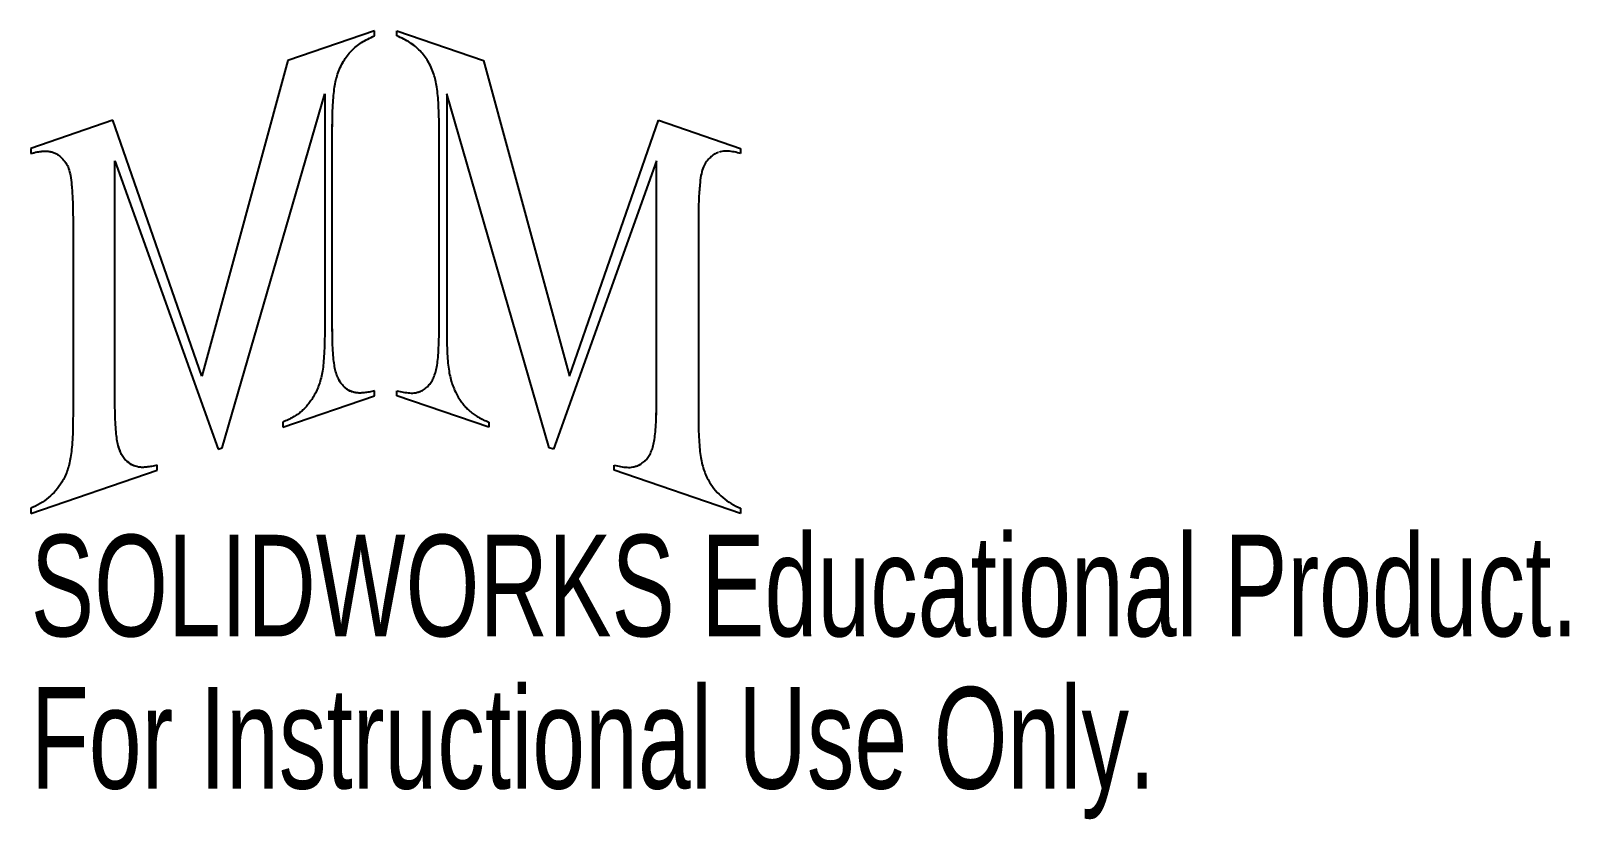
# Model space of a CAD drawing. Header units: millimetres. Extents: x -16.9 to 56.4, y -20.3 to 17.2.
import ezdxf

# ---------------------------------------------------------------- set-up
doc = ezdxf.new("R2010")
doc.units = ezdxf.units.MM
doc.styles.add('SLDTEXTSTYLE0', font='TXT', dxfattribs={"width": 0.7})

msp = doc.modelspace()

# ---------------------------------------------------------------- linework, layer by layer
at = {"color": 7, "linetype": 'Continuous', "lineweight": 25}
for p, q in [((-0.531, 17.195), (-4.659, 15.783)), ((-0.531, 16.954), (-0.531, 17.195)), ((-0.53, 17.195), (-0.531, 17.195)), ((-0.53, 16.954), (-0.531, 16.954)), ((-0.53, 16.954), (-0.53, 17.195)), ((0.531, 16.954), (0.531, 17.195)), ((0.531, 17.195), (4.66, 15.783)), ((0.531, 17.195), (0.531, 17.195)), ((0.531, 16.954), (0.531, 17.195)), ((0.531, 16.954), (0.531, 16.954)), ((-4.659, 15.783), (-8.751, 0.744)), ((4.66, 15.783), (8.752, 0.744)), ((-2.292, 15.122), (-2.293, 15.122)), ((2.294, 15.122), (2.293, 15.122)), ((-7.786, -2.663), (-2.906, 14.196)), ((-7.786, -2.663), (-2.906, 14.193)), ((-2.906, 14.196), (-2.906, 2.973)), ((7.787, -2.663), (2.906, 14.196)), ((2.906, 14.196), (2.906, 2.974)), ((7.786, -2.663), (2.906, 14.193)), ((-2.513, 13.662), (-2.514, 13.662)), ((2.515, 13.662), (2.514, 13.662)), ((-12.993, 12.933), (-16.904, 11.595)), ((-8.751, 0.744), (-12.993, 12.933)), ((-12.993, 12.932), (-12.993, 12.933)), ((-8.751, 0.745), (-12.993, 12.932)), ((-2.543, 3.097), (-2.543, 12.54)), ((-2.542, 12.54), (-2.543, 12.54)), ((-2.542, 3.097), (-2.542, 12.54)), ((2.543, 3.098), (2.543, 12.54)), ((2.543, 12.54), (2.543, 12.54)), ((2.543, 3.097), (2.543, 12.54)), ((8.752, 0.744), (12.994, 12.933)), ((8.752, 0.745), (12.993, 12.933)), ((12.994, 12.933), (12.993, 12.933)), ((12.994, 12.933), (16.904, 11.596)), ((-16.904, 11.595), (-16.904, 11.354)), ((-16.903, 11.354), (-16.904, 11.354)), ((-12.894, 11.01), (-7.985, -2.731)), ((-12.894, -0.443), (-12.894, 11.01)), ((-12.893, -0.443), (-12.893, 11.008)), ((12.895, 11.01), (7.986, -2.731)), ((12.894, -0.443), (12.894, 11.008)), ((12.895, -0.443), (12.895, 11.01)), ((16.904, 11.596), (16.904, 11.354)), ((16.904, 11.354), (16.904, 11.354)), ((-14.892, 8.316), (-14.892, -1.126)), ((14.893, 8.317), (14.893, -1.126)), ((-2.542, 3.097), (-2.543, 3.097)), ((2.543, 3.098), (2.543, 3.097)), ((-2.025, 0.291), (-2.026, 0.291)), ((-0.53, 0.06), (-0.531, 0.06)), ((-0.531, -0.181), (-0.531, 0.06)), ((-0.53, -0.182), (-0.53, 0.06)), ((0.531, -0.181), (0.531, 0.06)), ((0.531, 0.06), (0.531, 0.06)), ((0.531, -0.181), (0.531, 0.06)), ((2.027, 0.292), (2.026, 0.291)), ((-12.893, -0.443), (-12.894, -0.443)), ((-4.906, -1.678), (-0.531, -0.181)), ((-4.906, -1.678), (-0.53, -0.182)), ((-0.53, -0.182), (-0.531, -0.181)), ((4.907, -1.678), (0.531, -0.181)), ((0.531, -0.181), (0.531, -0.181)), ((4.906, -1.678), (0.531, -0.181)), ((12.895, -0.443), (12.894, -0.443)), ((-4.906, -1.437), (-4.906, -1.678)), ((4.907, -1.436), (4.907, -1.678)), ((-4.906, -1.678), (-4.906, -1.678)), ((4.907, -1.678), (4.906, -1.678)), ((-7.985, -2.731), (-7.786, -2.663)), ((-7.984, -2.731), (-7.985, -2.731)), ((-7.984, -2.731), (-7.786, -2.663)), ((-7.786, -2.663), (-7.786, -2.663)), ((7.787, -2.663), (7.786, -2.663)), ((7.985, -2.731), (7.786, -2.663)), ((7.986, -2.731), (7.787, -2.663)), ((7.986, -2.731), (7.985, -2.731)), ((-12.38, -3.25), (-12.381, -3.25)), ((-10.882, -3.722), (-10.882, -3.481)), ((-10.882, -3.481), (-10.882, -3.481)), ((-10.882, -3.722), (-10.882, -3.481)), ((10.883, -3.48), (10.882, -3.481)), ((10.882, -3.722), (10.882, -3.481)), ((10.883, -3.722), (10.883, -3.48)), ((12.381, -3.25), (12.381, -3.25)), ((-16.904, -5.781), (-10.882, -3.722)), ((-16.903, -5.782), (-10.882, -3.722)), ((-10.882, -3.722), (-10.882, -3.722)), ((10.883, -3.722), (10.882, -3.722)), ((16.904, -5.781), (10.882, -3.722)), ((16.904, -5.781), (10.883, -3.722)), ((-16.904, -5.54), (-16.904, -5.781)), ((-16.903, -5.782), (-16.904, -5.781)), ((16.904, -5.54), (16.904, -5.781)), ((16.904, -5.781), (16.904, -5.781))]:
    msp.add_line(p, q, dxfattribs=at)
for points, knots in [([(-2.293, 15.122), (-2.252, 15.232), (-2.171, 15.448), (-2.014, 15.744), (-1.84, 16.013), (-1.636, 16.245), (-1.406, 16.454), (-1.145, 16.644), (-0.849, 16.811), (-0.641, 16.905), (-0.531, 16.954)], [0, 0, 0, 0, 0.119168, 0.232587, 0.342931, 0.454202, 0.570692, 0.700557, 0.842179, 1, 1, 1, 1]), ([(-2.292, 15.122), (-2.251, 15.232), (-2.17, 15.448), (-2.013, 15.744), (-1.839, 16.013), (-1.636, 16.245), (-1.405, 16.454), (-1.145, 16.644), (-0.848, 16.811), (-0.64, 16.904), (-0.53, 16.954)], [0, 0, 0, 0, 0.119168, 0.232587, 0.342931, 0.454202, 0.570692, 0.700557, 0.842179, 1, 1, 1, 1]), ([(2.294, 15.122), (2.252, 15.233), (2.172, 15.448), (2.015, 15.744), (1.841, 16.013), (1.637, 16.245), (1.407, 16.454), (1.146, 16.644), (0.85, 16.812), (0.641, 16.905), (0.531, 16.954)], [0, 0, 0, 0, 0.119168, 0.232587, 0.342931, 0.454202, 0.570692, 0.700557, 0.842179, 1, 1, 1, 1]), ([(2.293, 15.122), (2.252, 15.232), (2.171, 15.448), (2.014, 15.744), (1.84, 16.013), (1.636, 16.245), (1.406, 16.454), (1.145, 16.644), (0.849, 16.811), (0.641, 16.905), (0.531, 16.954)], [0, 0, 0, 0, 0.119168, 0.232587, 0.342931, 0.454202, 0.570692, 0.700557, 0.842179, 1, 1, 1, 1]), ([(-2.514, 13.662), (-2.506, 13.812), (-2.49, 14.093), (-2.44, 14.488), (-2.384, 14.827), (-2.321, 15.03), (-2.293, 15.122)], [0, 0, 0, 0, 0.311319, 0.580036, 0.810071, 1, 1, 1, 1]), ([(-2.513, 13.662), (-2.505, 13.812), (-2.489, 14.092), (-2.439, 14.488), (-2.383, 14.827), (-2.321, 15.03), (-2.292, 15.122)], [0, 0, 0, 0, 0.311319, 0.580036, 0.810071, 1, 1, 1, 1]), ([(2.514, 13.662), (2.506, 13.812), (2.49, 14.093), (2.44, 14.488), (2.384, 14.827), (2.321, 15.03), (2.293, 15.122)], [0, 0, 0, 0, 0.311319, 0.580036, 0.810071, 1, 1, 1, 1]), ([(2.515, 13.662), (2.506, 13.813), (2.491, 14.093), (2.441, 14.488), (2.385, 14.827), (2.322, 15.03), (2.294, 15.122)], [0, 0, 0, 0, 0.311319, 0.580036, 0.810071, 1, 1, 1, 1]), ([(-2.543, 12.54), (-2.542, 12.731), (-2.542, 13.103), (-2.523, 13.479), (-2.514, 13.662)], [0, 0, 0, 0, 0.514886, 1, 1, 1, 1]), ([(-2.542, 12.54), (-2.541, 12.731), (-2.541, 13.102), (-2.522, 13.479), (-2.513, 13.662)], [0, 0, 0, 0, 0.514886, 1, 1, 1, 1]), ([(2.543, 12.54), (2.542, 12.731), (2.542, 13.103), (2.523, 13.479), (2.514, 13.662)], [0, 0, 0, 0, 0.514886, 1, 1, 1, 1]), ([(2.543, 12.54), (2.543, 12.732), (2.542, 13.103), (2.524, 13.48), (2.515, 13.662)], [0, 0, 0, 0, 0.514886, 1, 1, 1, 1]), ([(-16.904, 11.354), (-16.818, 11.376), (-16.653, 11.418), (-16.42, 11.458), (-16.213, 11.467), (-16.029, 11.46), (-15.864, 11.419), (-15.707, 11.354), (-15.557, 11.259), (-15.466, 11.173), (-15.42, 11.13)], [0, 0, 0, 0, 0.159341, 0.303782, 0.434254, 0.549135, 0.657799, 0.766504, 0.881386, 1, 1, 1, 1]), ([(-16.903, 11.354), (-16.802, 11.38), (-16.6, 11.432), (-16.301, 11.467), (-16.06, 11.472), (-15.93, 11.43), (-15.891, 11.417)], [0, 0, 0, 0, 0.291485, 0.582846, 0.874216, 1, 1, 1, 1]), ([(-15.42, 11.13), (-15.355, 11.061), (-15.228, 10.926), (-15.09, 10.643), (-15.001, 10.286), (-14.974, 10.014), (-14.96, 9.866)], [0, 0, 0, 0, 0.236359, 0.463517, 0.708305, 1, 1, 1, 1]), ([(15.42, 11.13), (15.356, 11.061), (15.229, 10.926), (15.09, 10.644), (15.002, 10.286), (14.975, 10.014), (14.961, 9.866)], [0, 0, 0, 0, 0.236359, 0.463517, 0.708305, 1, 1, 1, 1]), ([(15.85, 11.405), (15.832, 11.4), (15.741, 11.376), (15.594, 11.288), (15.478, 11.183), (15.42, 11.13)], [0, 0, 0, 0, 0.111822, 0.555907, 1, 1, 1, 1]), ([(16.904, 11.354), (16.803, 11.38), (16.601, 11.432), (16.302, 11.467), (16.061, 11.473), (15.931, 11.43), (15.891, 11.417)], [0, 0, 0, 0, 0.291041, 0.581958, 0.872884, 1, 1, 1, 1]), ([(16.904, 11.354), (16.803, 11.38), (16.601, 11.432), (16.302, 11.467), (16.061, 11.472), (15.931, 11.43), (15.892, 11.417)], [0, 0, 0, 0, 0.291485, 0.582846, 0.874216, 1, 1, 1, 1]), ([(-14.96, 9.866), (-14.95, 9.753), (-14.929, 9.519), (-14.906, 9.149), (-14.897, 8.743), (-14.893, 8.462), (-14.892, 8.316)], [0, 0, 0, 0, 0.2214175, 0.4614439, 0.7224149, 1, 1, 1, 1]), ([(14.961, 9.866), (14.951, 9.754), (14.93, 9.52), (14.906, 9.149), (14.897, 8.744), (14.894, 8.462), (14.893, 8.317)], [0, 0, 0, 0, 0.2214175, 0.4614439, 0.7224149, 1, 1, 1, 1]), ([(-2.906, 2.973), (-2.906, 2.768), (-2.906, 2.387), (-2.932, 1.849), (-2.958, 1.395), (-3.005, 1.009), (-3.077, 0.673), (-3.163, 0.366), (-3.278, 0.078), (-3.372, -0.098), (-3.419, -0.185)], [0, 0, 0, 0, 0.1959886, 0.3645842, 0.5070699, 0.6231021, 0.7223696, 0.8177229, 0.909484, 1, 1, 1, 1]), ([(-2.026, 0.291), (-2.073, 0.346), (-2.169, 0.458), (-2.281, 0.672), (-2.373, 0.917), (-2.439, 1.21), (-2.487, 1.563), (-2.517, 1.997), (-2.542, 2.515), (-2.542, 2.894), (-2.543, 3.097)], [0, 0, 0, 0, 0.090513, 0.183298, 0.279125, 0.379202, 0.49523, 0.637829, 0.805219, 1, 1, 1, 1]), ([(-2.025, 0.291), (-2.073, 0.346), (-2.168, 0.457), (-2.28, 0.672), (-2.372, 0.917), (-2.438, 1.21), (-2.486, 1.563), (-2.517, 1.996), (-2.541, 2.515), (-2.542, 2.894), (-2.542, 3.097)], [0, 0, 0, 0, 0.090513, 0.183298, 0.279125, 0.379202, 0.49523, 0.637829, 0.805219, 1, 1, 1, 1]), ([(2.026, 0.291), (2.073, 0.346), (2.169, 0.458), (2.281, 0.672), (2.373, 0.917), (2.439, 1.21), (2.487, 1.563), (2.517, 1.997), (2.542, 2.515), (2.542, 2.894), (2.543, 3.097)], [0, 0, 0, 0, 0.090513, 0.183298, 0.279125, 0.379202, 0.49523, 0.637829, 0.805219, 1, 1, 1, 1]), ([(2.027, 0.292), (2.074, 0.346), (2.17, 0.458), (2.281, 0.672), (2.374, 0.917), (2.439, 1.21), (2.488, 1.564), (2.518, 1.997), (2.542, 2.516), (2.543, 2.894), (2.543, 3.098)], [0, 0, 0, 0, 0.090513, 0.183298, 0.279125, 0.379202, 0.49523, 0.637829, 0.805219, 1, 1, 1, 1]), ([(2.906, 2.974), (2.907, 2.768), (2.907, 2.387), (2.932, 1.849), (2.959, 1.395), (3.006, 1.009), (3.078, 0.673), (3.164, 0.366), (3.278, 0.078), (3.373, -0.098), (3.42, -0.185)], [0, 0, 0, 0, 0.1959886, 0.3645842, 0.5070699, 0.6231021, 0.7223696, 0.8177229, 0.909484, 1, 1, 1, 1]), ([(-0.531, 0.06), (-0.618, 0.037), (-0.784, -0.007), (-1.019, -0.039), (-1.228, -0.058), (-1.413, -0.044), (-1.584, -0.007), (-1.741, 0.065), (-1.892, 0.161), (-1.981, 0.247), (-2.026, 0.291)], [0, 0, 0, 0, 0.1596093, 0.3046826, 0.4336025, 0.549595, 0.6588519, 0.7712944, 0.8837369, 1, 1, 1, 1]), ([(-1.62, 0.017), (-1.63, 0.019), (-1.712, 0.041), (-1.851, 0.13), (-1.967, 0.237), (-2.025, 0.291)], [0, 0, 0, 0, 0.061453, 0.530856, 1, 1, 1, 1]), ([(0.531, 0.06), (0.633, 0.034), (0.837, -0.018), (1.139, -0.054), (1.391, -0.056), (1.531, -0.011), (1.579, 0.005)], [0, 0, 0, 0, 0.283509, 0.567115, 0.850426, 1, 1, 1, 1]), ([(1.595, 0.009), (1.613, 0.014), (1.705, 0.038), (1.852, 0.13), (1.968, 0.238), (2.026, 0.291)], [0, 0, 0, 0, 0.111313, 0.555779, 1, 1, 1, 1]), ([(1.596, 0.01), (1.614, 0.014), (1.705, 0.038), (1.853, 0.13), (1.969, 0.238), (2.027, 0.292)], [0, 0, 0, 0, 0.111313, 0.555779, 1, 1, 1, 1]), ([(-12.381, -3.25), (-12.428, -3.195), (-12.523, -3.084), (-12.636, -2.87), (-12.724, -2.622), (-12.791, -2.331), (-12.838, -1.977), (-12.869, -1.544), (-12.893, -1.025), (-12.894, -0.647), (-12.894, -0.443)], [0, 0, 0, 0, 0.090557, 0.183385, 0.278781, 0.378906, 0.49499, 0.637656, 0.805126, 1, 1, 1, 1]), ([(-12.38, -3.25), (-12.427, -3.195), (-12.522, -3.084), (-12.635, -2.871), (-12.723, -2.622), (-12.79, -2.331), (-12.838, -1.977), (-12.868, -1.544), (-12.893, -1.025), (-12.893, -0.647), (-12.893, -0.443)], [0, 0, 0, 0, 0.090557, 0.183385, 0.278781, 0.378906, 0.49499, 0.637656, 0.805126, 1, 1, 1, 1]), ([(-3.419, -0.185), (-3.465, -0.26), (-3.554, -0.406), (-3.7, -0.606), (-3.858, -0.78), (-4.025, -0.938), (-4.212, -1.079), (-4.422, -1.202), (-4.655, -1.331), (-4.82, -1.4), (-4.906, -1.437)], [0, 0, 0, 0, 0.116823, 0.228421, 0.339027, 0.449509, 0.56606, 0.697304, 0.841355, 1, 1, 1, 1]), ([(3.42, -0.185), (3.466, -0.26), (3.554, -0.406), (3.701, -0.606), (3.859, -0.779), (4.026, -0.938), (4.213, -1.078), (4.423, -1.202), (4.656, -1.331), (4.821, -1.4), (4.907, -1.436)], [0, 0, 0, 0, 0.116823, 0.228421, 0.339027, 0.449509, 0.56606, 0.697304, 0.841355, 1, 1, 1, 1]), ([(12.381, -3.25), (12.428, -3.195), (12.524, -3.083), (12.636, -2.87), (12.725, -2.622), (12.791, -2.331), (12.839, -1.977), (12.87, -1.544), (12.894, -1.025), (12.895, -0.646), (12.895, -0.443)], [0, 0, 0, 0, 0.090557, 0.183385, 0.278781, 0.378906, 0.49499, 0.637656, 0.805126, 1, 1, 1, 1]), ([(12.381, -3.25), (12.428, -3.195), (12.523, -3.084), (12.636, -2.87), (12.724, -2.622), (12.791, -2.331), (12.838, -1.977), (12.869, -1.544), (12.893, -1.025), (12.894, -0.647), (12.894, -0.443)], [0, 0, 0, 0, 0.090557, 0.183385, 0.278781, 0.378906, 0.49499, 0.637656, 0.805126, 1, 1, 1, 1]), ([(-14.892, -1.126), (-14.894, -1.332), (-14.898, -1.715), (-14.914, -2.254), (-14.952, -2.715), (-14.996, -3.105), (-15.071, -3.445), (-15.161, -3.753), (-15.277, -4.036), (-15.373, -4.206), (-15.42, -4.29)], [0, 0, 0, 0, 0.1954836, 0.3647626, 0.5083024, 0.6252053, 0.7268519, 0.8213287, 0.9124669, 1, 1, 1, 1]), ([(14.893, -1.126), (14.895, -1.332), (14.898, -1.715), (14.915, -2.254), (14.953, -2.714), (14.997, -3.105), (15.071, -3.445), (15.161, -3.752), (15.277, -4.035), (15.373, -4.206), (15.42, -4.289)], [0, 0, 0, 0, 0.1954836, 0.3647626, 0.5083024, 0.6252053, 0.7268519, 0.8213287, 0.9124669, 1, 1, 1, 1]), ([(-10.882, -3.481), (-10.97, -3.504), (-11.138, -3.548), (-11.374, -3.582), (-11.585, -3.597), (-11.828, -3.573), (-12.107, -3.485), (-12.288, -3.329), (-12.381, -3.25)], [0, 0, 0, 0, 0.161372, 0.306479, 0.43748, 0.554027, 0.773801, 1, 1, 1, 1]), ([(-11.977, -3.517), (-11.985, -3.515), (-12.065, -3.493), (-12.2, -3.401), (-12.32, -3.301), (-12.38, -3.25)], [0, 0, 0, 0, 0.048659, 0.523371, 1, 1, 1, 1]), ([(10.883, -3.48), (10.985, -3.507), (11.189, -3.559), (11.491, -3.596), (11.744, -3.591), (11.886, -3.545), (11.936, -3.529)], [0, 0, 0, 0, 0.281531, 0.563148, 0.844475, 1, 1, 1, 1]), ([(11.952, -3.524), (11.968, -3.52), (12.057, -3.496), (12.201, -3.402), (12.321, -3.301), (12.381, -3.25)], [0, 0, 0, 0, 0.099858, 0.549022, 1, 1, 1, 1]), ([(11.953, -3.524), (11.969, -3.519), (12.058, -3.496), (12.202, -3.401), (12.321, -3.3), (12.381, -3.25)], [0, 0, 0, 0, 0.099858, 0.549022, 1, 1, 1, 1]), ([(-15.42, -4.29), (-15.513, -4.428), (-15.704, -4.712), (-16.061, -5.05), (-16.464, -5.339), (-16.752, -5.471), (-16.904, -5.54)], [0, 0, 0, 0, 0.227179, 0.464675, 0.719368, 1, 1, 1, 1]), ([(15.42, -4.289), (15.514, -4.428), (15.704, -4.712), (16.062, -5.05), (16.465, -5.339), (16.753, -5.471), (16.904, -5.54)], [0, 0, 0, 0, 0.227179, 0.464675, 0.719368, 1, 1, 1, 1])]:
    msp.add_open_spline(points, degree=3, knots=knots, dxfattribs=at)

# ---------------------------------------------------------------- texts
at = {"color": 7, "linetype": 'Continuous', "char_height": 4.83362, "attachment_point": 1, "style": 'SLDTEXTSTYLE0'}
for s, insert in [('SOLIDWORKS Educational Product.', (-16.904, -6.801)), ('For Instructional Use Only.', (-16.904, -14.052))]:
    msp.add_mtext(s, dxfattribs=dict(at, insert=insert))

doc.saveas('drawing.dxf')
